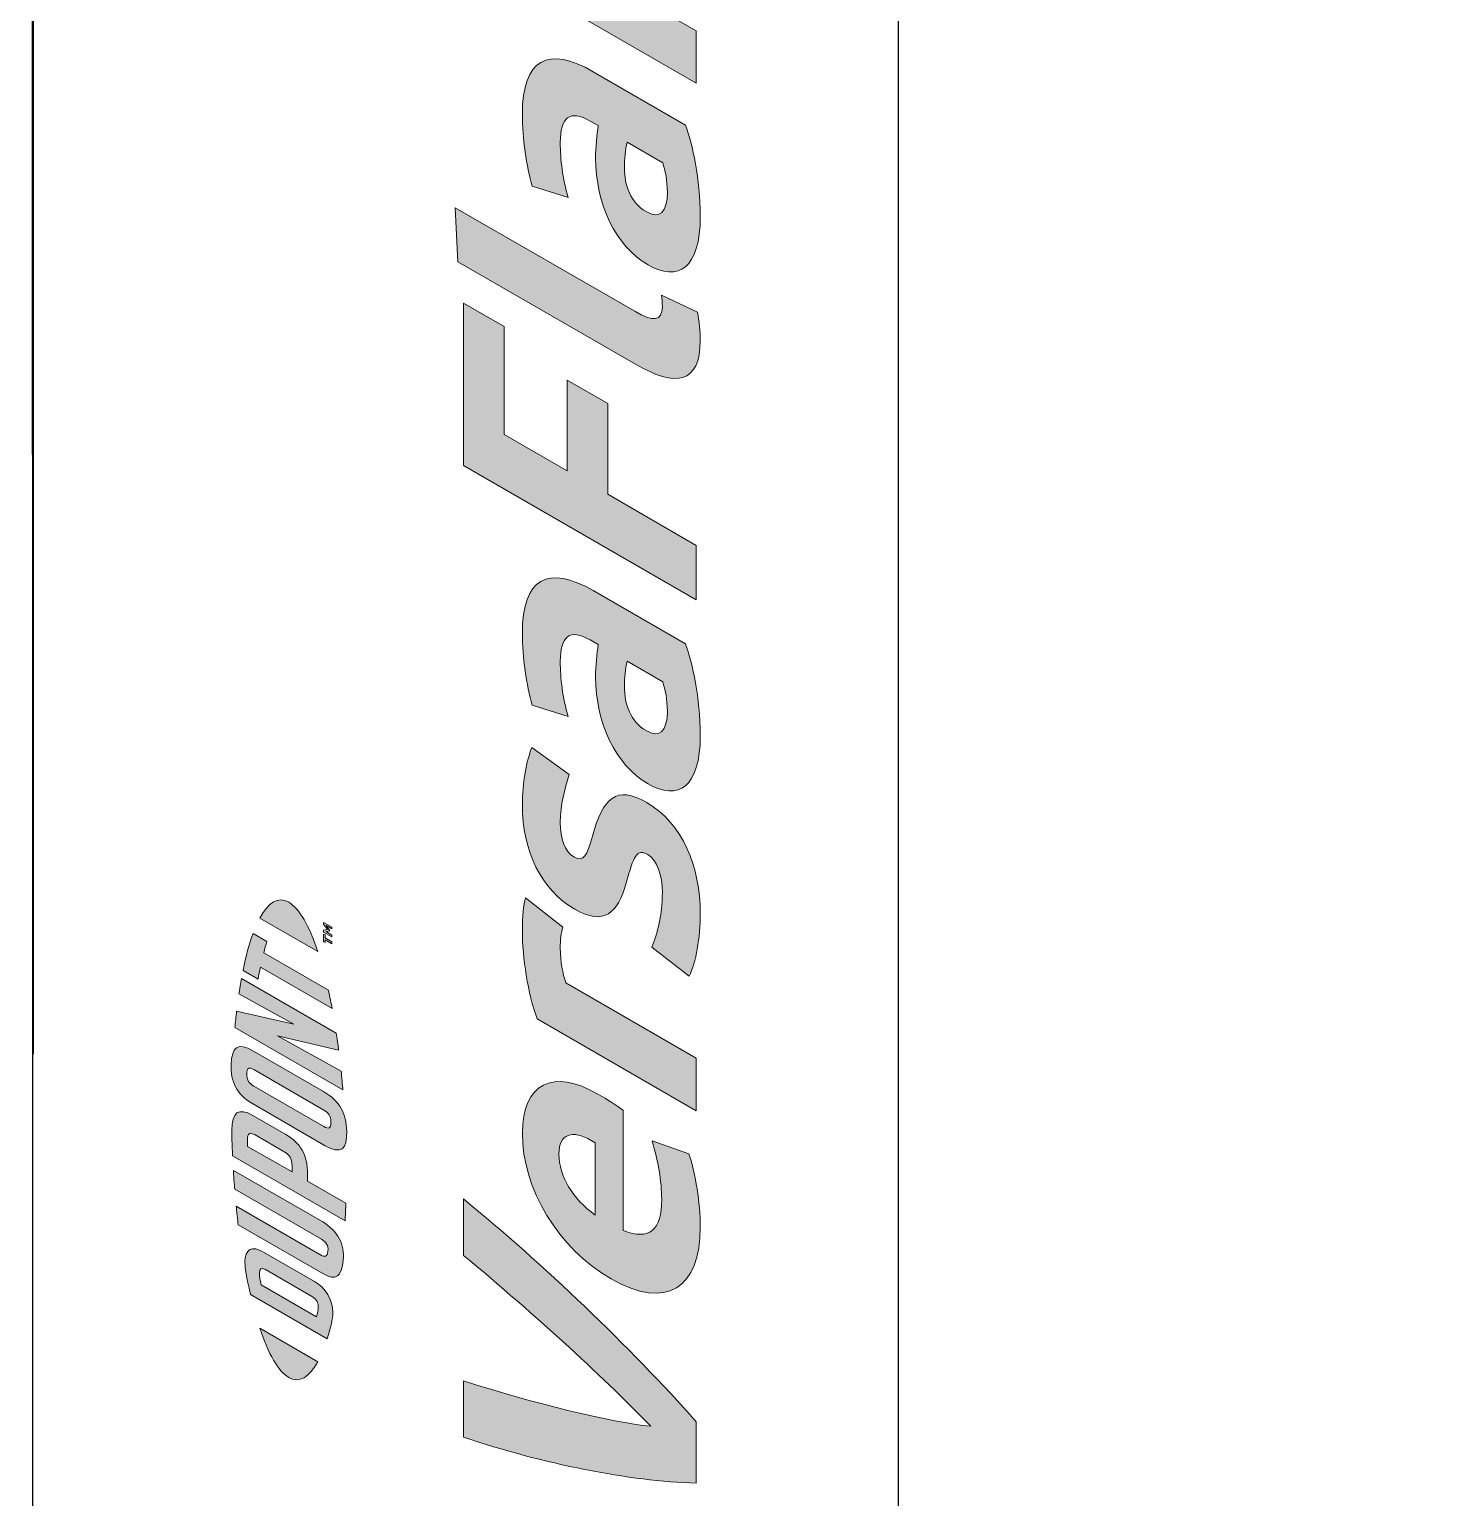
# Model space of a CAD drawing. Header units: inches. Extents: x -20.7 to 76.3, y -55.2 to 19.1.
# Drawn here: x 64.4464 to 64.9075, y -38.3426 to -37.8616 of the extents above; entities that cross this region are included whole.
import ezdxf

# ---------------------------------------------------------------- set-up
doc = ezdxf.new("R2010")
doc.units = ezdxf.units.IN
doc.header["$MEASUREMENT"] = 0
doc.layers.add('G-ANNO-TTLB', color=7, linetype='Continuous', lineweight=0)
doc.layers.add('TYVEK', color=7, linetype='Continuous', lineweight=0)

# ---------------------------------------------------------------- blocks, each defined once
blk = doc.blocks.new('Block_313')
at = {"layer": 'TYVEK', "true_color": 0x18467f, "transparency": 33554687}
h = blk.add_hatch(color=156, dxfattribs=at)
h.dxf.hatch_style = 2
edge = h.paths.add_edge_path()
edge.add_spline(control_points=[(64.53128, -38.14753), (64.53476, -38.14954), (64.53801, -38.15529), (64.54081, -38.16366), (64.54081, -38.16366), (64.52183, -38.1527), (64.52183, -38.1527), (64.5246, -38.14755), (64.52784, -38.14554), (64.53128, -38.14753)], knot_values=[0, 0, 0, 0, 1, 1, 1, 2, 2, 2, 3, 3, 3, 3], degree=3, periodic=0)
edge.add_line((64.53128, -38.14753), (64.53128, -38.14753))
h = blk.add_hatch(color=156, dxfattribs=at)
h.dxf.hatch_style = 2
edge = h.paths.add_edge_path()
edge.add_spline(control_points=[(64.54271, -38.15728), (64.54271, -38.15728), (64.54271, -38.15664), (64.54271, -38.15664), (64.54271, -38.15664), (64.544, -38.15644), (64.544, -38.15644), (64.544, -38.15644), (64.54271, -38.15475), (64.54271, -38.15475), (64.54271, -38.15475), (64.54271, -38.15413), (64.54271, -38.15413), (64.54271, -38.15413), (64.54544, -38.15571), (64.54544, -38.15571), (64.54544, -38.15571), (64.54544, -38.15629), (64.54544, -38.15629), (64.54544, -38.15629), (64.5435, -38.15516), (64.5435, -38.15516), (64.5435, -38.15516), (64.5448, -38.15688), (64.5448, -38.15688), (64.5448, -38.15688), (64.5448, -38.15694), (64.5448, -38.15694), (64.5448, -38.15694), (64.5435, -38.15716), (64.5435, -38.15716), (64.5435, -38.15716), (64.54544, -38.15828), (64.54544, -38.15828), (64.54544, -38.15828), (64.54544, -38.15886), (64.54544, -38.15886), (64.54544, -38.15886), (64.54271, -38.15728), (64.54271, -38.15728)], knot_values=[0, 0, 0, 0, 1, 1, 1, 2, 2, 2, 3, 3, 3, 4, 4, 4, 5, 5, 5, 6, 6, 6, 7, 7, 7, 8, 8, 8, 9, 9, 9, 10, 10, 10, 11, 11, 11, 12, 12, 12, 13, 13, 13, 13], degree=3, periodic=0)
edge = h.paths.add_edge_path()
edge.add_spline(control_points=[(64.54318, -38.1598), (64.54318, -38.1598), (64.54318, -38.16076), (64.54318, -38.16076), (64.54318, -38.16076), (64.54271, -38.16049), (64.54271, -38.16049), (64.54271, -38.16049), (64.54271, -38.15796), (64.54271, -38.15796), (64.54271, -38.15796), (64.54318, -38.15823), (64.54318, -38.15823), (64.54318, -38.15823), (64.54318, -38.1592), (64.54318, -38.1592), (64.54318, -38.1592), (64.54544, -38.1605), (64.54544, -38.1605), (64.54544, -38.1605), (64.54544, -38.1611), (64.54544, -38.1611), (64.54544, -38.1611), (64.54318, -38.1598), (64.54318, -38.1598)], knot_values=[0, 0, 0, 0, 1, 1, 1, 2, 2, 2, 3, 3, 3, 4, 4, 4, 5, 5, 5, 6, 6, 6, 7, 7, 7, 8, 8, 8, 8], degree=3, periodic=0)
h = blk.add_hatch(color=156, dxfattribs=at)
h.dxf.hatch_style = 2
edge = h.paths.add_edge_path()
edge.add_spline(control_points=[(64.52123, -38.17269), (64.52146, -38.17136), (64.52172, -38.17006), (64.52199, -38.1688), (64.52199, -38.1688), (64.54549, -38.18237), (64.54549, -38.18237), (64.54523, -38.18092), (64.54468, -38.1782), (64.54426, -38.17635), (64.54426, -38.17635), (64.5231, -38.16413), (64.5231, -38.16413), (64.52345, -38.16279), (64.5238, -38.16153), (64.52413, -38.1604), (64.52413, -38.1604), (64.5196, -38.15778), (64.5196, -38.15778), (64.51832, -38.16124), (64.51728, -38.16514), (64.51632, -38.16985), (64.51632, -38.16985), (64.52123, -38.17269), (64.52123, -38.17269)], knot_values=[0, 0, 0, 0, 1, 1, 1, 2, 2, 2, 3, 3, 3, 4, 4, 4, 5, 5, 5, 6, 6, 6, 7, 7, 7, 8, 8, 8, 8], degree=3, periodic=0)
h = blk.add_hatch(color=156, dxfattribs=at)
h.dxf.hatch_style = 2
edge = h.paths.add_edge_path()
edge.add_spline(control_points=[(64.53294, -38.18745), (64.53294, -38.18745), (64.51421, -38.18322), (64.51421, -38.18322), (64.51401, -38.18489), (64.5138, -38.18693), (64.51366, -38.18852), (64.51366, -38.18852), (64.54901, -38.20893), (64.54901, -38.20893), (64.54891, -38.2077), (64.54862, -38.20454), (64.54845, -38.2029), (64.54845, -38.2029), (64.52762, -38.19134), (64.52762, -38.19134), (64.52762, -38.19134), (64.54763, -38.19593), (64.54763, -38.19593), (64.54743, -38.19433), (64.5471, -38.19198), (64.54686, -38.19042), (64.54686, -38.19042), (64.5158, -38.17249), (64.5158, -38.17249), (64.51555, -38.17382), (64.51515, -38.17629), (64.51498, -38.17748), (64.51498, -38.17748), (64.53294, -38.18745), (64.53294, -38.18745)], knot_values=[0, 0, 0, 0, 1, 1, 1, 2, 2, 2, 3, 3, 3, 4, 4, 4, 5, 5, 5, 6, 6, 6, 7, 7, 7, 8, 8, 8, 9, 9, 9, 10, 10, 10, 10], degree=3, periodic=0)
h = blk.add_hatch(color=156, dxfattribs=at)
h.dxf.hatch_style = 2
edge = h.paths.add_edge_path()
edge.add_spline(control_points=[(64.54283, -38.21562), (64.54428, -38.21646), (64.54504, -38.21745), (64.54509, -38.21958), (64.54514, -38.22177), (64.54433, -38.22189), (64.54283, -38.22102), (64.54283, -38.22102), (64.51986, -38.20776), (64.51986, -38.20776), (64.51835, -38.20689), (64.51752, -38.20582), (64.51757, -38.20369), (64.51762, -38.20162), (64.5184, -38.20152), (64.51986, -38.20236), (64.51986, -38.20236), (64.54283, -38.21562), (64.54283, -38.21562)], knot_values=[0, 0, 0, 0, 1, 1, 1, 2, 2, 2, 3, 3, 3, 4, 4, 4, 5, 5, 5, 6, 6, 6, 6], degree=3, periodic=0)
edge = h.paths.add_edge_path()
edge.add_spline(control_points=[(64.51242, -38.20072), (64.51219, -38.20609), (64.51431, -38.21058), (64.51916, -38.21338), (64.51916, -38.21338), (64.54326, -38.2273), (64.54326, -38.2273), (64.54838, -38.23025), (64.55049, -38.2285), (64.55027, -38.22257), (64.55005, -38.21676), (64.54816, -38.2127), (64.54272, -38.20956), (64.54272, -38.20956), (64.51971, -38.19628), (64.51971, -38.19628), (64.51453, -38.19328), (64.51268, -38.1949), (64.51242, -38.20072)], knot_values=[0, 0, 0, 0, 1, 1, 1, 2, 2, 2, 3, 3, 3, 4, 4, 4, 5, 5, 5, 6, 6, 6, 6], degree=3, periodic=0)
edge.add_line((64.51242, -38.20072), (64.51242, -38.20072))
h = blk.add_hatch(color=156, dxfattribs=at)
h.dxf.hatch_style = 2
edge = h.paths.add_edge_path()
edge.add_spline(control_points=[(64.52996, -38.22938), (64.53155, -38.2303), (64.53235, -38.23139), (64.53236, -38.23381), (64.53236, -38.23381), (64.53236, -38.23589), (64.53236, -38.23589), (64.53236, -38.23589), (64.51782, -38.2275), (64.51782, -38.2275), (64.51778, -38.22655), (64.51777, -38.22605), (64.51777, -38.22549), (64.51777, -38.22289), (64.51863, -38.22284), (64.52025, -38.22377), (64.52025, -38.22377), (64.52996, -38.22938), (64.52996, -38.22938)], knot_values=[0, 0, 0, 0, 1, 1, 1, 2, 2, 2, 3, 3, 3, 4, 4, 4, 5, 5, 5, 6, 6, 6, 6], degree=3, periodic=0)
edge = h.paths.add_edge_path()
edge.add_spline(control_points=[(64.51263, -38.22218), (64.51263, -38.22321), (64.51274, -38.22704), (64.51292, -38.2306), (64.51292, -38.2306), (64.54976, -38.25187), (64.54976, -38.25187), (64.54981, -38.25073), (64.54995, -38.24772), (64.54999, -38.24607), (64.54999, -38.24607), (64.53748, -38.23885), (64.53748, -38.23885), (64.53748, -38.23885), (64.53747, -38.23653), (64.53747, -38.23653), (64.53746, -38.2303), (64.53503, -38.22631), (64.53035, -38.22361), (64.53035, -38.22361), (64.51949, -38.21734), (64.51949, -38.21734), (64.51491, -38.2147), (64.51263, -38.21629), (64.51263, -38.22218)], knot_values=[0, 0, 0, 0, 1, 1, 1, 2, 2, 2, 3, 3, 3, 4, 4, 4, 5, 5, 5, 6, 6, 6, 7, 7, 7, 8, 8, 8, 8], degree=3, periodic=0)
edge.add_line((64.51263, -38.22218), (64.51263, -38.22218))
h = blk.add_hatch(color=156, dxfattribs=at)
h.dxf.hatch_style = 2
edge = h.paths.add_edge_path()
edge.add_spline(control_points=[(64.54199, -38.25795), (64.54344, -38.25879), (64.54436, -38.2599), (64.54414, -38.26185), (64.54392, -38.26377), (64.54317, -38.26389), (64.54145, -38.26289), (64.54145, -38.26289), (64.51408, -38.24709), (64.51408, -38.24709), (64.5142, -38.24852), (64.51457, -38.25176), (64.51474, -38.25315), (64.51474, -38.25315), (64.54242, -38.26913), (64.54242, -38.26913), (64.54684, -38.27169), (64.54855, -38.27022), (64.54914, -38.26474), (64.54967, -38.25972), (64.54732, -38.2551), (64.54242, -38.25226), (64.54242, -38.25226), (64.51317, -38.23538), (64.51317, -38.23538), (64.51322, -38.23653), (64.51349, -38.24033), (64.5136, -38.24156), (64.5136, -38.24156), (64.54199, -38.25795), (64.54199, -38.25795)], knot_values=[0, 0, 0, 0, 1, 1, 1, 2, 2, 2, 3, 3, 3, 4, 4, 4, 5, 5, 5, 6, 6, 6, 7, 7, 7, 8, 8, 8, 9, 9, 9, 10, 10, 10, 10], degree=3, periodic=0)
h = blk.add_hatch(color=156, dxfattribs=at)
h.dxf.hatch_style = 2
edge = h.paths.add_edge_path()
edge.add_spline(control_points=[(64.53904, -38.27676), (64.54049, -38.2776), (64.54098, -38.27888), (64.54098, -38.28008), (64.54098, -38.28101), (64.54068, -38.28228), (64.5404, -38.2833), (64.5404, -38.2833), (64.52226, -38.27282), (64.52226, -38.27282), (64.52199, -38.27149), (64.52169, -38.26988), (64.52169, -38.26895), (64.52169, -38.26775), (64.52218, -38.26703), (64.52363, -38.26787), (64.52363, -38.26787), (64.53904, -38.27676), (64.53904, -38.27676)], knot_values=[0, 0, 0, 0, 1, 1, 1, 2, 2, 2, 3, 3, 3, 4, 4, 4, 5, 5, 5, 6, 6, 6, 6], degree=3, periodic=0)
edge = h.paths.add_edge_path()
edge.add_spline(control_points=[(64.51695, -38.26542), (64.51695, -38.2673), (64.51743, -38.2703), (64.51876, -38.27599), (64.51876, -38.27599), (64.54391, -38.29051), (64.54391, -38.29051), (64.54505, -38.28684), (64.54572, -38.28392), (64.54572, -38.28203), (64.54572, -38.27769), (64.5434, -38.27391), (64.53968, -38.27176), (64.53968, -38.27176), (64.52299, -38.26212), (64.52299, -38.26212), (64.51927, -38.25997), (64.51695, -38.26108), (64.51695, -38.26542)], knot_values=[0, 0, 0, 0, 1, 1, 1, 2, 2, 2, 3, 3, 3, 4, 4, 4, 5, 5, 5, 6, 6, 6, 6], degree=3, periodic=0)
edge.add_line((64.51695, -38.26542), (64.51695, -38.26542))
h = blk.add_hatch(color=156, dxfattribs=at)
h.dxf.hatch_style = 2
edge = h.paths.add_edge_path()
edge.add_spline(control_points=[(64.53128, -38.30317), (64.53476, -38.30518), (64.53801, -38.30319), (64.54081, -38.29805), (64.54081, -38.29805), (64.52183, -38.2871), (64.52183, -38.2871), (64.5246, -38.29545), (64.52784, -38.30118), (64.53128, -38.30317)], knot_values=[0, 0, 0, 0, 1, 1, 1, 2, 2, 2, 3, 3, 3, 3], degree=3, periodic=0)
edge.add_line((64.53128, -38.30317), (64.53128, -38.30317))
at = {"layer": 'TYVEK'}
for points, knots in [([(64.53128, -38.14753), (64.53476, -38.14954), (64.53801, -38.15529), (64.54081, -38.16366), (64.54081, -38.16366), (64.52183, -38.1527), (64.52183, -38.1527), (64.5246, -38.14755), (64.52784, -38.14554), (64.53128, -38.14753)], [0, 0, 0, 0, 1, 1, 1, 2, 2, 2, 3, 3, 3, 3]), ([(64.54271, -38.15728), (64.54271, -38.15728), (64.54271, -38.15664), (64.54271, -38.15664), (64.54271, -38.15664), (64.544, -38.15644), (64.544, -38.15644), (64.544, -38.15644), (64.54271, -38.15475), (64.54271, -38.15475), (64.54271, -38.15475), (64.54271, -38.15413), (64.54271, -38.15413), (64.54271, -38.15413), (64.54544, -38.15571), (64.54544, -38.15571), (64.54544, -38.15571), (64.54544, -38.15629), (64.54544, -38.15629), (64.54544, -38.15629), (64.5435, -38.15516), (64.5435, -38.15516), (64.5435, -38.15516), (64.5448, -38.15688), (64.5448, -38.15688), (64.5448, -38.15688), (64.5448, -38.15694), (64.5448, -38.15694), (64.5448, -38.15694), (64.5435, -38.15716), (64.5435, -38.15716), (64.5435, -38.15716), (64.54544, -38.15828), (64.54544, -38.15828), (64.54544, -38.15828), (64.54544, -38.15886), (64.54544, -38.15886), (64.54544, -38.15886), (64.54271, -38.15728), (64.54271, -38.15728)], [0, 0, 0, 0, 1, 1, 1, 2, 2, 2, 3, 3, 3, 4, 4, 4, 5, 5, 5, 6, 6, 6, 7, 7, 7, 8, 8, 8, 9, 9, 9, 10, 10, 10, 11, 11, 11, 12, 12, 12, 13, 13, 13, 13]), ([(64.52123, -38.17269), (64.52146, -38.17136), (64.52172, -38.17006), (64.52199, -38.1688), (64.52199, -38.1688), (64.54549, -38.18237), (64.54549, -38.18237), (64.54523, -38.18092), (64.54468, -38.1782), (64.54426, -38.17635), (64.54426, -38.17635), (64.5231, -38.16413), (64.5231, -38.16413), (64.52345, -38.16279), (64.5238, -38.16153), (64.52413, -38.1604), (64.52413, -38.1604), (64.5196, -38.15778), (64.5196, -38.15778), (64.51832, -38.16124), (64.51728, -38.16514), (64.51632, -38.16985), (64.51632, -38.16985), (64.52123, -38.17269), (64.52123, -38.17269)], [0, 0, 0, 0, 1, 1, 1, 2, 2, 2, 3, 3, 3, 4, 4, 4, 5, 5, 5, 6, 6, 6, 7, 7, 7, 8, 8, 8, 8]), ([(64.54318, -38.1598), (64.54318, -38.1598), (64.54318, -38.16076), (64.54318, -38.16076), (64.54318, -38.16076), (64.54271, -38.16049), (64.54271, -38.16049), (64.54271, -38.16049), (64.54271, -38.15796), (64.54271, -38.15796), (64.54271, -38.15796), (64.54318, -38.15823), (64.54318, -38.15823), (64.54318, -38.15823), (64.54318, -38.1592), (64.54318, -38.1592), (64.54318, -38.1592), (64.54544, -38.1605), (64.54544, -38.1605), (64.54544, -38.1605), (64.54544, -38.1611), (64.54544, -38.1611), (64.54544, -38.1611), (64.54318, -38.1598), (64.54318, -38.1598)], [0, 0, 0, 0, 1, 1, 1, 2, 2, 2, 3, 3, 3, 4, 4, 4, 5, 5, 5, 6, 6, 6, 7, 7, 7, 8, 8, 8, 8]), ([(64.53294, -38.18745), (64.53294, -38.18745), (64.51421, -38.18322), (64.51421, -38.18322), (64.51401, -38.18489), (64.5138, -38.18693), (64.51366, -38.18852), (64.51366, -38.18852), (64.54901, -38.20893), (64.54901, -38.20893), (64.54891, -38.2077), (64.54862, -38.20454), (64.54845, -38.2029), (64.54845, -38.2029), (64.52762, -38.19134), (64.52762, -38.19134), (64.52762, -38.19134), (64.54763, -38.19593), (64.54763, -38.19593), (64.54743, -38.19433), (64.5471, -38.19198), (64.54686, -38.19042), (64.54686, -38.19042), (64.5158, -38.17249), (64.5158, -38.17249), (64.51555, -38.17382), (64.51515, -38.17629), (64.51498, -38.17748), (64.51498, -38.17748), (64.53294, -38.18745), (64.53294, -38.18745)], [0, 0, 0, 0, 1, 1, 1, 2, 2, 2, 3, 3, 3, 4, 4, 4, 5, 5, 5, 6, 6, 6, 7, 7, 7, 8, 8, 8, 9, 9, 9, 10, 10, 10, 10]), ([(64.51242, -38.20072), (64.51219, -38.20609), (64.51431, -38.21058), (64.51916, -38.21338), (64.51916, -38.21338), (64.54326, -38.2273), (64.54326, -38.2273), (64.54838, -38.23025), (64.55049, -38.2285), (64.55027, -38.22257), (64.55005, -38.21676), (64.54816, -38.2127), (64.54272, -38.20956), (64.54272, -38.20956), (64.51971, -38.19628), (64.51971, -38.19628), (64.51453, -38.19328), (64.51268, -38.1949), (64.51242, -38.20072)], [0, 0, 0, 0, 1, 1, 1, 2, 2, 2, 3, 3, 3, 4, 4, 4, 5, 5, 5, 6, 6, 6, 6]), ([(64.54283, -38.21562), (64.54428, -38.21646), (64.54504, -38.21745), (64.54509, -38.21958), (64.54514, -38.22177), (64.54433, -38.22189), (64.54283, -38.22102), (64.54283, -38.22102), (64.51986, -38.20776), (64.51986, -38.20776), (64.51835, -38.20689), (64.51752, -38.20582), (64.51757, -38.20369), (64.51762, -38.20162), (64.5184, -38.20152), (64.51986, -38.20236), (64.51986, -38.20236), (64.54283, -38.21562), (64.54283, -38.21562)], [0, 0, 0, 0, 1, 1, 1, 2, 2, 2, 3, 3, 3, 4, 4, 4, 5, 5, 5, 6, 6, 6, 6]), ([(64.51263, -38.22218), (64.51263, -38.22321), (64.51274, -38.22704), (64.51292, -38.2306), (64.51292, -38.2306), (64.54976, -38.25187), (64.54976, -38.25187), (64.54981, -38.25073), (64.54995, -38.24772), (64.54999, -38.24607), (64.54999, -38.24607), (64.53748, -38.23885), (64.53748, -38.23885), (64.53748, -38.23885), (64.53747, -38.23653), (64.53747, -38.23653), (64.53746, -38.2303), (64.53503, -38.22631), (64.53035, -38.22361), (64.53035, -38.22361), (64.51949, -38.21734), (64.51949, -38.21734), (64.51491, -38.2147), (64.51263, -38.21629), (64.51263, -38.22218)], [0, 0, 0, 0, 1, 1, 1, 2, 2, 2, 3, 3, 3, 4, 4, 4, 5, 5, 5, 6, 6, 6, 7, 7, 7, 8, 8, 8, 8]), ([(64.52996, -38.22938), (64.53155, -38.2303), (64.53235, -38.23139), (64.53236, -38.23381), (64.53236, -38.23381), (64.53236, -38.23589), (64.53236, -38.23589), (64.53236, -38.23589), (64.51782, -38.2275), (64.51782, -38.2275), (64.51778, -38.22655), (64.51777, -38.22605), (64.51777, -38.22549), (64.51777, -38.22289), (64.51863, -38.22284), (64.52025, -38.22377), (64.52025, -38.22377), (64.52996, -38.22938), (64.52996, -38.22938)], [0, 0, 0, 0, 1, 1, 1, 2, 2, 2, 3, 3, 3, 4, 4, 4, 5, 5, 5, 6, 6, 6, 6]), ([(64.54199, -38.25795), (64.54344, -38.25879), (64.54436, -38.2599), (64.54414, -38.26185), (64.54392, -38.26377), (64.54317, -38.26389), (64.54145, -38.26289), (64.54145, -38.26289), (64.51408, -38.24709), (64.51408, -38.24709), (64.5142, -38.24852), (64.51457, -38.25176), (64.51474, -38.25315), (64.51474, -38.25315), (64.54242, -38.26913), (64.54242, -38.26913), (64.54684, -38.27169), (64.54855, -38.27022), (64.54914, -38.26474), (64.54967, -38.25972), (64.54732, -38.2551), (64.54242, -38.25226), (64.54242, -38.25226), (64.51317, -38.23538), (64.51317, -38.23538), (64.51322, -38.23653), (64.51349, -38.24033), (64.5136, -38.24156), (64.5136, -38.24156), (64.54199, -38.25795), (64.54199, -38.25795)], [0, 0, 0, 0, 1, 1, 1, 2, 2, 2, 3, 3, 3, 4, 4, 4, 5, 5, 5, 6, 6, 6, 7, 7, 7, 8, 8, 8, 9, 9, 9, 10, 10, 10, 10]), ([(64.51695, -38.26542), (64.51695, -38.2673), (64.51743, -38.2703), (64.51876, -38.27599), (64.51876, -38.27599), (64.54391, -38.29051), (64.54391, -38.29051), (64.54505, -38.28684), (64.54572, -38.28392), (64.54572, -38.28203), (64.54572, -38.27769), (64.5434, -38.27391), (64.53968, -38.27176), (64.53968, -38.27176), (64.52299, -38.26212), (64.52299, -38.26212), (64.51927, -38.25997), (64.51695, -38.26108), (64.51695, -38.26542)], [0, 0, 0, 0, 1, 1, 1, 2, 2, 2, 3, 3, 3, 4, 4, 4, 5, 5, 5, 6, 6, 6, 6]), ([(64.53904, -38.27676), (64.54049, -38.2776), (64.54098, -38.27888), (64.54098, -38.28008), (64.54098, -38.28101), (64.54068, -38.28228), (64.5404, -38.2833), (64.5404, -38.2833), (64.52226, -38.27282), (64.52226, -38.27282), (64.52199, -38.27149), (64.52169, -38.26988), (64.52169, -38.26895), (64.52169, -38.26775), (64.52218, -38.26703), (64.52363, -38.26787), (64.52363, -38.26787), (64.53904, -38.27676), (64.53904, -38.27676)], [0, 0, 0, 0, 1, 1, 1, 2, 2, 2, 3, 3, 3, 4, 4, 4, 5, 5, 5, 6, 6, 6, 6]), ([(64.53128, -38.30317), (64.53476, -38.30518), (64.53801, -38.30319), (64.54081, -38.29805), (64.54081, -38.29805), (64.52183, -38.2871), (64.52183, -38.2871), (64.5246, -38.29545), (64.52784, -38.30118), (64.53128, -38.30317)], [0, 0, 0, 0, 1, 1, 1, 2, 2, 2, 3, 3, 3, 3])]:
    blk.add_open_spline(points, degree=3, knots=knots, dxfattribs=at)
blk = doc.blocks.new('Block_316')
at = {"layer": 'TYVEK', "true_color": 0x18467f, "transparency": 33554687}
h = blk.add_hatch(color=156, dxfattribs=at)
h.dxf.hatch_style = 2
edge = h.paths.add_edge_path()
edge.add_spline(control_points=[(64.66473, -37.87919), (64.66473, -37.87919), (64.61258, -37.84908), (64.61258, -37.84908), (64.60964, -37.83952), (64.60778, -37.82772), (64.60778, -37.81811), (64.60778, -37.79989), (64.61562, -37.79393), (64.63011, -37.80229), (64.63011, -37.80229), (64.66473, -37.82228), (64.66473, -37.82228), (64.66473, -37.82228), (64.66473, -37.8395), (64.66473, -37.8395), (64.66473, -37.8395), (64.63119, -37.82014), (64.63119, -37.82014), (64.62368, -37.8158), (64.6202, -37.81778), (64.6202, -37.8254), (64.6202, -37.82939), (64.62085, -37.83352), (64.62216, -37.83752), (64.62216, -37.83752), (64.66473, -37.86209), (64.66473, -37.86209), (64.66473, -37.86209), (64.66473, -37.87919), (64.66473, -37.87919)], knot_values=[0, 0, 0, 0, 1, 1, 1, 2, 2, 2, 3, 3, 3, 4, 4, 4, 5, 5, 5, 6, 6, 6, 7, 7, 7, 8, 8, 8, 9, 9, 9, 10, 10, 10, 10], degree=3, periodic=0)
h = blk.add_hatch(color=156, dxfattribs=at)
h.dxf.hatch_style = 2
edge = h.paths.add_edge_path()
edge.add_spline(control_points=[(64.65373, -37.9053), (64.65373, -37.9053), (64.64208, -37.89858), (64.64208, -37.89858), (64.64154, -37.90113), (64.64121, -37.90394), (64.64121, -37.90693), (64.64121, -37.91268), (64.64317, -37.9183), (64.64829, -37.92126), (64.65286, -37.9239), (64.65526, -37.92153), (64.65526, -37.91492), (64.65526, -37.91117), (64.6546, -37.90768), (64.65373, -37.9053)], knot_values=[0, 0, 0, 0, 1, 1, 1, 2, 2, 2, 3, 3, 3, 4, 4, 4, 5, 5, 5, 5], degree=3, periodic=0)
edge = h.paths.add_edge_path()
edge.add_spline(control_points=[(64.66604, -37.92289), (64.66604, -37.93999), (64.65874, -37.94439), (64.64894, -37.93873), (64.63816, -37.93251), (64.63185, -37.91875), (64.63174, -37.90371), (64.63174, -37.90022), (64.63217, -37.89598), (64.63261, -37.89311), (64.63261, -37.89311), (64.63, -37.8916), (64.63, -37.8916), (64.62336, -37.88776), (64.6202, -37.89031), (64.6202, -37.89867), (64.6202, -37.90416), (64.62096, -37.91047), (64.62281, -37.91665), (64.62281, -37.91665), (64.61105, -37.91299), (64.61105, -37.91299), (64.60909, -37.90649), (64.60778, -37.89712), (64.60778, -37.88951), (64.60778, -37.87116), (64.61628, -37.86695), (64.63098, -37.87544), (64.63098, -37.87544), (64.66125, -37.89291), (64.66125, -37.89291), (64.66353, -37.89935), (64.66604, -37.91041), (64.66604, -37.92289)], knot_values=[0, 0, 0, 0, 1, 1, 1, 2, 2, 2, 3, 3, 3, 4, 4, 4, 5, 5, 5, 6, 6, 6, 7, 7, 7, 8, 8, 8, 9, 9, 9, 10, 10, 10, 11, 11, 11, 11], degree=3, periodic=0)
h = blk.add_hatch(color=156, dxfattribs=at)
h.dxf.hatch_style = 2
edge = h.paths.add_edge_path()
edge.add_spline(control_points=[(64.64459, -37.95394), (64.65047, -37.95734), (64.65362, -37.95741), (64.65362, -37.95242), (64.65362, -37.95117), (64.65352, -37.94986), (64.6533, -37.94861), (64.6533, -37.94861), (64.66517, -37.95422), (64.66517, -37.95422), (64.6656, -37.95684), (64.66604, -37.96096), (64.66604, -37.96346), (64.66604, -37.97781), (64.65787, -37.97884), (64.64481, -37.97129), (64.64481, -37.97129), (64.58666, -37.93772), (64.58666, -37.93772), (64.58666, -37.93772), (64.58579, -37.92), (64.58579, -37.92), (64.58579, -37.92), (64.64459, -37.95394), (64.64459, -37.95394)], knot_values=[0, 0, 0, 0, 1, 1, 1, 2, 2, 2, 3, 3, 3, 4, 4, 4, 5, 5, 5, 6, 6, 6, 7, 7, 7, 8, 8, 8, 8], degree=3, periodic=0)
h = blk.add_hatch(color=156, dxfattribs=at)
h.dxf.hatch_style = 2
edge = h.paths.add_edge_path()
edge.add_spline(control_points=[(64.66473, -38.04845), (64.66473, -38.04845), (64.58851, -38.00445), (64.58851, -38.00445), (64.58851, -38.00445), (64.58851, -37.95128), (64.58851, -37.95128), (64.58851, -37.95128), (64.6018, -37.95895), (64.6018, -37.95895), (64.6018, -37.95895), (64.6018, -37.99427), (64.6018, -37.99427), (64.6018, -37.99427), (64.62248, -38.00622), (64.62248, -38.00622), (64.62248, -38.00622), (64.62248, -37.97651), (64.62248, -37.97651), (64.62248, -37.97651), (64.63577, -37.98418), (64.63577, -37.98418), (64.63577, -37.98418), (64.63577, -38.01388), (64.63577, -38.01388), (64.63577, -38.01388), (64.66473, -38.03061), (64.66473, -38.03061), (64.66473, -38.03061), (64.66473, -38.04845), (64.66473, -38.04845)], knot_values=[0, 0, 0, 0, 1, 1, 1, 2, 2, 2, 3, 3, 3, 4, 4, 4, 5, 5, 5, 6, 6, 6, 7, 7, 7, 8, 8, 8, 9, 9, 9, 10, 10, 10, 10], degree=3, periodic=0)
h = blk.add_hatch(color=156, dxfattribs=at)
h.dxf.hatch_style = 2
edge = h.paths.add_edge_path()
edge.add_spline(control_points=[(64.65373, -38.07531), (64.65373, -38.07531), (64.64208, -38.06859), (64.64208, -38.06859), (64.64154, -38.07114), (64.64121, -38.07395), (64.64121, -38.07694), (64.64121, -38.08269), (64.64317, -38.08831), (64.64829, -38.09127), (64.65286, -38.09391), (64.65526, -38.09154), (64.65526, -38.08493), (64.65526, -38.08118), (64.6546, -38.07769), (64.65373, -38.07531)], knot_values=[0, 0, 0, 0, 1, 1, 1, 2, 2, 2, 3, 3, 3, 4, 4, 4, 5, 5, 5, 5], degree=3, periodic=0)
edge = h.paths.add_edge_path()
edge.add_spline(control_points=[(64.66604, -38.0929), (64.66604, -38.11), (64.65874, -38.1144), (64.64894, -38.10874), (64.63816, -38.10252), (64.63185, -38.08876), (64.63174, -38.07372), (64.63174, -38.07023), (64.63217, -38.06599), (64.63261, -38.06312), (64.63261, -38.06312), (64.63, -38.06161), (64.63, -38.06161), (64.62336, -38.05777), (64.6202, -38.06032), (64.6202, -38.06868), (64.6202, -38.07417), (64.62096, -38.08048), (64.62281, -38.08667), (64.62281, -38.08667), (64.61105, -38.083), (64.61105, -38.083), (64.60909, -38.0765), (64.60778, -38.06713), (64.60778, -38.05952), (64.60778, -38.04117), (64.61628, -38.03696), (64.63098, -38.04545), (64.63098, -38.04545), (64.66125, -38.06292), (64.66125, -38.06292), (64.66353, -38.06936), (64.66604, -38.08042), (64.66604, -38.0929)], knot_values=[0, 0, 0, 0, 1, 1, 1, 2, 2, 2, 3, 3, 3, 4, 4, 4, 5, 5, 5, 6, 6, 6, 7, 7, 7, 8, 8, 8, 9, 9, 9, 10, 10, 10, 11, 11, 11, 11], degree=3, periodic=0)
h = blk.add_hatch(color=156, dxfattribs=at)
h.dxf.hatch_style = 2
edge = h.paths.add_edge_path()
edge.add_spline(control_points=[(64.62314, -38.1057), (64.62161, -38.11057), (64.6202, -38.11536), (64.6202, -38.12136), (64.6202, -38.1266), (64.6215, -38.13085), (64.62466, -38.13267), (64.62793, -38.13456), (64.62891, -38.13225), (64.63076, -38.12583), (64.63424, -38.11336), (64.63849, -38.10908), (64.64851, -38.11486), (64.66027, -38.12165), (64.66604, -38.13596), (64.66604, -38.15119), (64.66604, -38.15918), (64.66462, -38.16722), (64.66244, -38.17171), (64.66244, -38.17171), (64.65014, -38.16223), (64.65014, -38.16223), (64.65199, -38.15781), (64.65362, -38.15176), (64.65362, -38.1444), (64.65362, -38.13866), (64.65188, -38.13366), (64.64883, -38.1319), (64.64524, -38.12982), (64.64426, -38.13238), (64.64176, -38.14117), (64.63914, -38.15114), (64.63446, -38.1553), (64.62499, -38.14983), (64.61388, -38.14342), (64.60778, -38.13079), (64.60778, -38.11556), (64.60778, -38.10845), (64.60909, -38.10109), (64.61094, -38.09679), (64.61094, -38.09679), (64.62314, -38.1057), (64.62314, -38.1057)], knot_values=[0, 0, 0, 0, 1, 1, 1, 2, 2, 2, 3, 3, 3, 4, 4, 4, 5, 5, 5, 6, 6, 6, 7, 7, 7, 8, 8, 8, 9, 9, 9, 10, 10, 10, 11, 11, 11, 12, 12, 12, 13, 13, 13, 14, 14, 14, 14], degree=3, periodic=0)
h = blk.add_hatch(color=156, dxfattribs=at)
h.dxf.hatch_style = 2
edge = h.paths.add_edge_path()
edge.add_spline(control_points=[(64.60778, -38.15675), (64.60778, -38.15226), (64.60822, -38.14827), (64.60876, -38.14609), (64.60876, -38.14609), (64.62107, -38.15569), (64.62107, -38.15569), (64.62042, -38.15743), (64.6202, -38.15993), (64.6202, -38.16255), (64.6202, -38.16717), (64.62096, -38.17073), (64.62205, -38.17398), (64.62205, -38.17398), (64.66473, -38.19862), (64.66473, -38.19862), (64.66473, -38.19862), (64.66473, -38.21584), (64.66473, -38.21584), (64.66473, -38.21584), (64.61258, -38.18573), (64.61258, -38.18573), (64.60964, -38.17729), (64.60778, -38.16574), (64.60778, -38.15675)], knot_values=[0, 0, 0, 0, 1, 1, 1, 2, 2, 2, 3, 3, 3, 4, 4, 4, 5, 5, 5, 6, 6, 6, 7, 7, 7, 8, 8, 8, 8], degree=3, periodic=0)
h = blk.add_hatch(color=156, dxfattribs=at)
h.dxf.hatch_style = 2
edge = h.paths.add_edge_path()
edge.add_spline(control_points=[(64.63163, -38.25003), (64.63163, -38.25003), (64.63163, -38.22632), (64.63163, -38.22632), (64.63163, -38.22632), (64.63032, -38.22556), (64.63032, -38.22556), (64.62423, -38.22204), (64.61976, -38.22321), (64.61976, -38.23008), (64.61976, -38.23731), (64.62423, -38.24463), (64.63163, -38.25003)], knot_values=[0, 0, 0, 0, 1, 1, 1, 2, 2, 2, 3, 3, 3, 4, 4, 4, 4], degree=3, periodic=0)
edge = h.paths.add_edge_path()
edge.add_spline(control_points=[(64.66233, -38.22994), (64.66451, -38.23669), (64.66604, -38.24568), (64.66604, -38.25392), (64.66604, -38.27402), (64.65493, -38.28133), (64.63686, -38.2709), (64.61954, -38.2609), (64.60778, -38.24151), (64.60778, -38.22316), (64.60778, -38.20681), (64.61791, -38.20192), (64.6325, -38.21035), (64.63577, -38.21223), (64.6386, -38.21412), (64.64078, -38.21562), (64.64078, -38.21562), (64.64078, -38.25506), (64.64078, -38.25506), (64.64949, -38.25847), (64.65341, -38.25487), (64.65341, -38.24488), (64.65341, -38.23877), (64.65221, -38.23221), (64.65025, -38.22571), (64.65025, -38.22571), (64.66233, -38.22994), (64.66233, -38.22994)], knot_values=[0, 0, 0, 0, 1, 1, 1, 2, 2, 2, 3, 3, 3, 4, 4, 4, 5, 5, 5, 6, 6, 6, 7, 7, 7, 8, 8, 8, 9, 9, 9, 9], degree=3, periodic=0)
h = blk.add_hatch(color=156, dxfattribs=at)
h.dxf.hatch_style = 2
edge = h.paths.add_edge_path()
edge.add_spline(control_points=[(64.66473, -38.3378), (64.64295, -38.33721), (64.61453, -38.33154), (64.58851, -38.32275), (64.58851, -38.32275), (64.58851, -38.30428), (64.58851, -38.30428), (64.61192, -38.31193), (64.63686, -38.31784), (64.64981, -38.3192), (64.63686, -38.30548), (64.61192, -38.2826), (64.58851, -38.26321), (64.58851, -38.26321), (64.58851, -38.24474), (64.58851, -38.24474), (64.61453, -38.26601), (64.64295, -38.29315), (64.66473, -38.3177), (64.66473, -38.3177), (64.66473, -38.3378), (64.66473, -38.3378)], knot_values=[0, 0, 0, 0, 1, 1, 1, 2, 2, 2, 3, 3, 3, 4, 4, 4, 5, 5, 5, 6, 6, 6, 7, 7, 7, 7], degree=3, periodic=0)
at = {"layer": 'TYVEK'}
for points, knots in [([(64.66473, -37.87919), (64.66473, -37.87919), (64.61258, -37.84908), (64.61258, -37.84908), (64.60964, -37.83952), (64.60778, -37.82772), (64.60778, -37.81811), (64.60778, -37.79989), (64.61562, -37.79393), (64.63011, -37.80229), (64.63011, -37.80229), (64.66473, -37.82228), (64.66473, -37.82228), (64.66473, -37.82228), (64.66473, -37.8395), (64.66473, -37.8395), (64.66473, -37.8395), (64.63119, -37.82014), (64.63119, -37.82014), (64.62368, -37.8158), (64.6202, -37.81778), (64.6202, -37.8254), (64.6202, -37.82939), (64.62085, -37.83352), (64.62216, -37.83752), (64.62216, -37.83752), (64.66473, -37.86209), (64.66473, -37.86209), (64.66473, -37.86209), (64.66473, -37.87919), (64.66473, -37.87919)], [0, 0, 0, 0, 1, 1, 1, 2, 2, 2, 3, 3, 3, 4, 4, 4, 5, 5, 5, 6, 6, 6, 7, 7, 7, 8, 8, 8, 9, 9, 9, 10, 10, 10, 10]), ([(64.66604, -37.92289), (64.66604, -37.93999), (64.65874, -37.94439), (64.64894, -37.93873), (64.63816, -37.93251), (64.63185, -37.91875), (64.63174, -37.90371), (64.63174, -37.90022), (64.63217, -37.89598), (64.63261, -37.89311), (64.63261, -37.89311), (64.63, -37.8916), (64.63, -37.8916), (64.62336, -37.88776), (64.6202, -37.89031), (64.6202, -37.89867), (64.6202, -37.90416), (64.62096, -37.91047), (64.62281, -37.91665), (64.62281, -37.91665), (64.61105, -37.91299), (64.61105, -37.91299), (64.60909, -37.90649), (64.60778, -37.89712), (64.60778, -37.88951), (64.60778, -37.87116), (64.61628, -37.86695), (64.63098, -37.87544), (64.63098, -37.87544), (64.66125, -37.89291), (64.66125, -37.89291), (64.66353, -37.89935), (64.66604, -37.91041), (64.66604, -37.92289)], [0, 0, 0, 0, 1, 1, 1, 2, 2, 2, 3, 3, 3, 4, 4, 4, 5, 5, 5, 6, 6, 6, 7, 7, 7, 8, 8, 8, 9, 9, 9, 10, 10, 10, 11, 11, 11, 11]), ([(64.65373, -37.9053), (64.65373, -37.9053), (64.64208, -37.89858), (64.64208, -37.89858), (64.64154, -37.90113), (64.64121, -37.90394), (64.64121, -37.90693), (64.64121, -37.91268), (64.64317, -37.9183), (64.64829, -37.92126), (64.65286, -37.9239), (64.65526, -37.92153), (64.65526, -37.91492), (64.65526, -37.91117), (64.6546, -37.90768), (64.65373, -37.9053)], [0, 0, 0, 0, 1, 1, 1, 2, 2, 2, 3, 3, 3, 4, 4, 4, 5, 5, 5, 5]), ([(64.64459, -37.95394), (64.65047, -37.95734), (64.65362, -37.95741), (64.65362, -37.95242), (64.65362, -37.95117), (64.65352, -37.94986), (64.6533, -37.94861), (64.6533, -37.94861), (64.66517, -37.95422), (64.66517, -37.95422), (64.6656, -37.95684), (64.66604, -37.96096), (64.66604, -37.96346), (64.66604, -37.97781), (64.65787, -37.97884), (64.64481, -37.97129), (64.64481, -37.97129), (64.58666, -37.93772), (64.58666, -37.93772), (64.58666, -37.93772), (64.58579, -37.92), (64.58579, -37.92), (64.58579, -37.92), (64.64459, -37.95394), (64.64459, -37.95394)], [0, 0, 0, 0, 1, 1, 1, 2, 2, 2, 3, 3, 3, 4, 4, 4, 5, 5, 5, 6, 6, 6, 7, 7, 7, 8, 8, 8, 8]), ([(64.66473, -38.04845), (64.66473, -38.04845), (64.58851, -38.00445), (64.58851, -38.00445), (64.58851, -38.00445), (64.58851, -37.95128), (64.58851, -37.95128), (64.58851, -37.95128), (64.6018, -37.95895), (64.6018, -37.95895), (64.6018, -37.95895), (64.6018, -37.99427), (64.6018, -37.99427), (64.6018, -37.99427), (64.62248, -38.00622), (64.62248, -38.00622), (64.62248, -38.00622), (64.62248, -37.97651), (64.62248, -37.97651), (64.62248, -37.97651), (64.63577, -37.98418), (64.63577, -37.98418), (64.63577, -37.98418), (64.63577, -38.01388), (64.63577, -38.01388), (64.63577, -38.01388), (64.66473, -38.03061), (64.66473, -38.03061), (64.66473, -38.03061), (64.66473, -38.04845), (64.66473, -38.04845)], [0, 0, 0, 0, 1, 1, 1, 2, 2, 2, 3, 3, 3, 4, 4, 4, 5, 5, 5, 6, 6, 6, 7, 7, 7, 8, 8, 8, 9, 9, 9, 10, 10, 10, 10]), ([(64.66604, -38.0929), (64.66604, -38.11), (64.65874, -38.1144), (64.64894, -38.10874), (64.63816, -38.10252), (64.63185, -38.08876), (64.63174, -38.07372), (64.63174, -38.07023), (64.63217, -38.06599), (64.63261, -38.06312), (64.63261, -38.06312), (64.63, -38.06161), (64.63, -38.06161), (64.62336, -38.05777), (64.6202, -38.06032), (64.6202, -38.06868), (64.6202, -38.07417), (64.62096, -38.08048), (64.62281, -38.08667), (64.62281, -38.08667), (64.61105, -38.083), (64.61105, -38.083), (64.60909, -38.0765), (64.60778, -38.06713), (64.60778, -38.05952), (64.60778, -38.04117), (64.61628, -38.03696), (64.63098, -38.04545), (64.63098, -38.04545), (64.66125, -38.06292), (64.66125, -38.06292), (64.66353, -38.06936), (64.66604, -38.08042), (64.66604, -38.0929)], [0, 0, 0, 0, 1, 1, 1, 2, 2, 2, 3, 3, 3, 4, 4, 4, 5, 5, 5, 6, 6, 6, 7, 7, 7, 8, 8, 8, 9, 9, 9, 10, 10, 10, 11, 11, 11, 11]), ([(64.65373, -38.07531), (64.65373, -38.07531), (64.64208, -38.06859), (64.64208, -38.06859), (64.64154, -38.07114), (64.64121, -38.07395), (64.64121, -38.07694), (64.64121, -38.08269), (64.64317, -38.08831), (64.64829, -38.09127), (64.65286, -38.09391), (64.65526, -38.09154), (64.65526, -38.08493), (64.65526, -38.08118), (64.6546, -38.07769), (64.65373, -38.07531)], [0, 0, 0, 0, 1, 1, 1, 2, 2, 2, 3, 3, 3, 4, 4, 4, 5, 5, 5, 5]), ([(64.62314, -38.1057), (64.62161, -38.11057), (64.6202, -38.11536), (64.6202, -38.12136), (64.6202, -38.1266), (64.6215, -38.13085), (64.62466, -38.13267), (64.62793, -38.13456), (64.62891, -38.13225), (64.63076, -38.12583), (64.63424, -38.11336), (64.63849, -38.10908), (64.64851, -38.11486), (64.66027, -38.12165), (64.66604, -38.13596), (64.66604, -38.15119), (64.66604, -38.15918), (64.66462, -38.16722), (64.66244, -38.17171), (64.66244, -38.17171), (64.65014, -38.16223), (64.65014, -38.16223), (64.65199, -38.15781), (64.65362, -38.15176), (64.65362, -38.1444), (64.65362, -38.13866), (64.65188, -38.13366), (64.64883, -38.1319), (64.64524, -38.12982), (64.64426, -38.13238), (64.64176, -38.14117), (64.63914, -38.15114), (64.63446, -38.1553), (64.62499, -38.14983), (64.61388, -38.14342), (64.60778, -38.13079), (64.60778, -38.11556), (64.60778, -38.10845), (64.60909, -38.10109), (64.61094, -38.09679), (64.61094, -38.09679), (64.62314, -38.1057), (64.62314, -38.1057)], [0, 0, 0, 0, 1, 1, 1, 2, 2, 2, 3, 3, 3, 4, 4, 4, 5, 5, 5, 6, 6, 6, 7, 7, 7, 8, 8, 8, 9, 9, 9, 10, 10, 10, 11, 11, 11, 12, 12, 12, 13, 13, 13, 14, 14, 14, 14]), ([(64.60778, -38.15675), (64.60778, -38.15226), (64.60822, -38.14827), (64.60876, -38.14609), (64.60876, -38.14609), (64.62107, -38.15569), (64.62107, -38.15569), (64.62042, -38.15743), (64.6202, -38.15993), (64.6202, -38.16255), (64.6202, -38.16717), (64.62096, -38.17073), (64.62205, -38.17398), (64.62205, -38.17398), (64.66473, -38.19862), (64.66473, -38.19862), (64.66473, -38.19862), (64.66473, -38.21584), (64.66473, -38.21584), (64.66473, -38.21584), (64.61258, -38.18573), (64.61258, -38.18573), (64.60964, -38.17729), (64.60778, -38.16574), (64.60778, -38.15675)], [0, 0, 0, 0, 1, 1, 1, 2, 2, 2, 3, 3, 3, 4, 4, 4, 5, 5, 5, 6, 6, 6, 7, 7, 7, 8, 8, 8, 8]), ([(64.66233, -38.22994), (64.66451, -38.23669), (64.66604, -38.24568), (64.66604, -38.25392), (64.66604, -38.27402), (64.65493, -38.28133), (64.63686, -38.2709), (64.61954, -38.2609), (64.60778, -38.24151), (64.60778, -38.22316), (64.60778, -38.20681), (64.61791, -38.20192), (64.6325, -38.21035), (64.63577, -38.21223), (64.6386, -38.21412), (64.64078, -38.21562), (64.64078, -38.21562), (64.64078, -38.25506), (64.64078, -38.25506), (64.64949, -38.25847), (64.65341, -38.25487), (64.65341, -38.24488), (64.65341, -38.23877), (64.65221, -38.23221), (64.65025, -38.22571), (64.65025, -38.22571), (64.66233, -38.22994), (64.66233, -38.22994)], [0, 0, 0, 0, 1, 1, 1, 2, 2, 2, 3, 3, 3, 4, 4, 4, 5, 5, 5, 6, 6, 6, 7, 7, 7, 8, 8, 8, 9, 9, 9, 9]), ([(64.63163, -38.25003), (64.63163, -38.25003), (64.63163, -38.22632), (64.63163, -38.22632), (64.63163, -38.22632), (64.63032, -38.22556), (64.63032, -38.22556), (64.62423, -38.22204), (64.61976, -38.22321), (64.61976, -38.23008), (64.61976, -38.23731), (64.62423, -38.24463), (64.63163, -38.25003)], [0, 0, 0, 0, 1, 1, 1, 2, 2, 2, 3, 3, 3, 4, 4, 4, 4]), ([(64.66473, -38.3378), (64.64295, -38.33721), (64.61453, -38.33154), (64.58851, -38.32275), (64.58851, -38.32275), (64.58851, -38.30428), (64.58851, -38.30428), (64.61192, -38.31193), (64.63686, -38.31784), (64.64981, -38.3192), (64.63686, -38.30548), (64.61192, -38.2826), (64.58851, -38.26321), (64.58851, -38.26321), (64.58851, -38.24474), (64.58851, -38.24474), (64.61453, -38.26601), (64.64295, -38.29315), (64.66473, -38.3177), (64.66473, -38.3177), (64.66473, -38.3378), (64.66473, -38.3378)], [0, 0, 0, 0, 1, 1, 1, 2, 2, 2, 3, 3, 3, 4, 4, 4, 5, 5, 5, 6, 6, 6, 7, 7, 7, 7])]:
    blk.add_open_spline(points, degree=3, knots=knots, dxfattribs=at)
blk = doc.blocks.new('Block_314')
at = {"layer": 'TYVEK'}
blk.add_blockref('Block_316', (0, 0), dxfattribs=at)
blk = doc.blocks.new('Block_312')
at = {"layer": 'TYVEK'}
for name in ['Block_314', 'Block_313']:
    blk.add_blockref(name, (0, 0), dxfattribs=at)

msp = doc.modelspace()

# ---------------------------------------------------------------- hatches: boundary and pattern name
at = {"layer": 'G-ANNO-TTLB', "true_color": 0xff00ff, "transparency": 33554687}
h = msp.add_hatch(color=6, dxfattribs=at)
edge = h.paths.add_edge_path()
edge.add_spline(control_points=[(71.85725, -54.94557), (71.85725, -54.94557), (31.15722, -54.94557), (31.15722, -54.94557), (31.15722, -54.94557), (31.15722, -20.81027), (31.15722, -20.81027), (31.15722, -20.81027), (71.85725, -20.81027), (71.85725, -20.81027), (71.85725, -20.81027), (71.85725, -54.94557), (71.85725, -54.94557)], knot_values=[0, 0, 0, 0, 1, 1, 1, 2, 2, 2, 3, 3, 3, 4, 4, 4, 4], degree=3, periodic=0)
edge = h.paths.add_edge_path()
edge.add_spline(control_points=[(31.28226, -20.93531), (31.28226, -20.93531), (31.28226, -54.82054), (31.28226, -54.82054), (31.28226, -54.82054), (71.73222, -54.82054), (71.73222, -54.82054), (71.73222, -54.82054), (71.73222, -20.93531), (71.73222, -20.93531), (71.73222, -20.93531), (31.28226, -20.93531), (31.28226, -20.93531)], knot_values=[0, 0, 0, 0, 1, 1, 1, 2, 2, 2, 3, 3, 3, 4, 4, 4, 4], degree=3, periodic=0)
edge.add_line((31.28226, -20.93531), (31.28226, -20.93531))

# ---------------------------------------------------------------- linework, layer by layer
at = {"layer": 'G-ANNO-TTLB'}
for points in [[(71.85725, -54.94557), (71.85725, -54.94557), (31.15722, -54.94557), (31.15722, -54.94557), (31.15722, -54.94557), (31.15722, -20.81027), (31.15722, -20.81027), (31.15722, -20.81027), (71.85725, -20.81027), (71.85725, -20.81027), (71.85725, -20.81027), (71.85725, -54.94557), (71.85725, -54.94557)], [(31.28226, -20.93531), (31.28226, -20.93531), (31.28226, -54.82054), (31.28226, -54.82054), (31.28226, -54.82054), (71.73222, -54.82054), (71.73222, -54.82054), (71.73222, -54.82054), (71.73222, -20.93531), (71.73222, -20.93531), (71.73222, -20.93531), (31.28226, -20.93531), (31.28226, -20.93531)]]:
    msp.add_open_spline(points, degree=3, knots=[0, 0, 0, 0, 1, 1, 1, 2, 2, 2, 3, 3, 3, 4, 4, 4, 4], dxfattribs=at)
at = {"layer": 'TYVEK', "color": 3, "lineweight": 25, "true_color": 0x00ff00}
msp.add_line((64.44763, -35.80758), (64.44763, -38.19733), dxfattribs=at)
at = {"layer": 'TYVEK', "color": 1, "lineweight": 25, "true_color": 0xff0000}
msp.add_lwpolyline([(64.73081, -36.19008), (64.73081, -38.82133), (64.44762, -38.65841), (64.44692, -36.02841), (64.61053, -36.12146), (64.66289, -36.15133), (64.71859, -36.18299)], close=True, dxfattribs=at)

# ---------------------------------------------------------------- block references
at = {"layer": 'TYVEK'}
msp.add_blockref('Block_312', (0, 0), dxfattribs=at)

doc.saveas('drawing.dxf')
